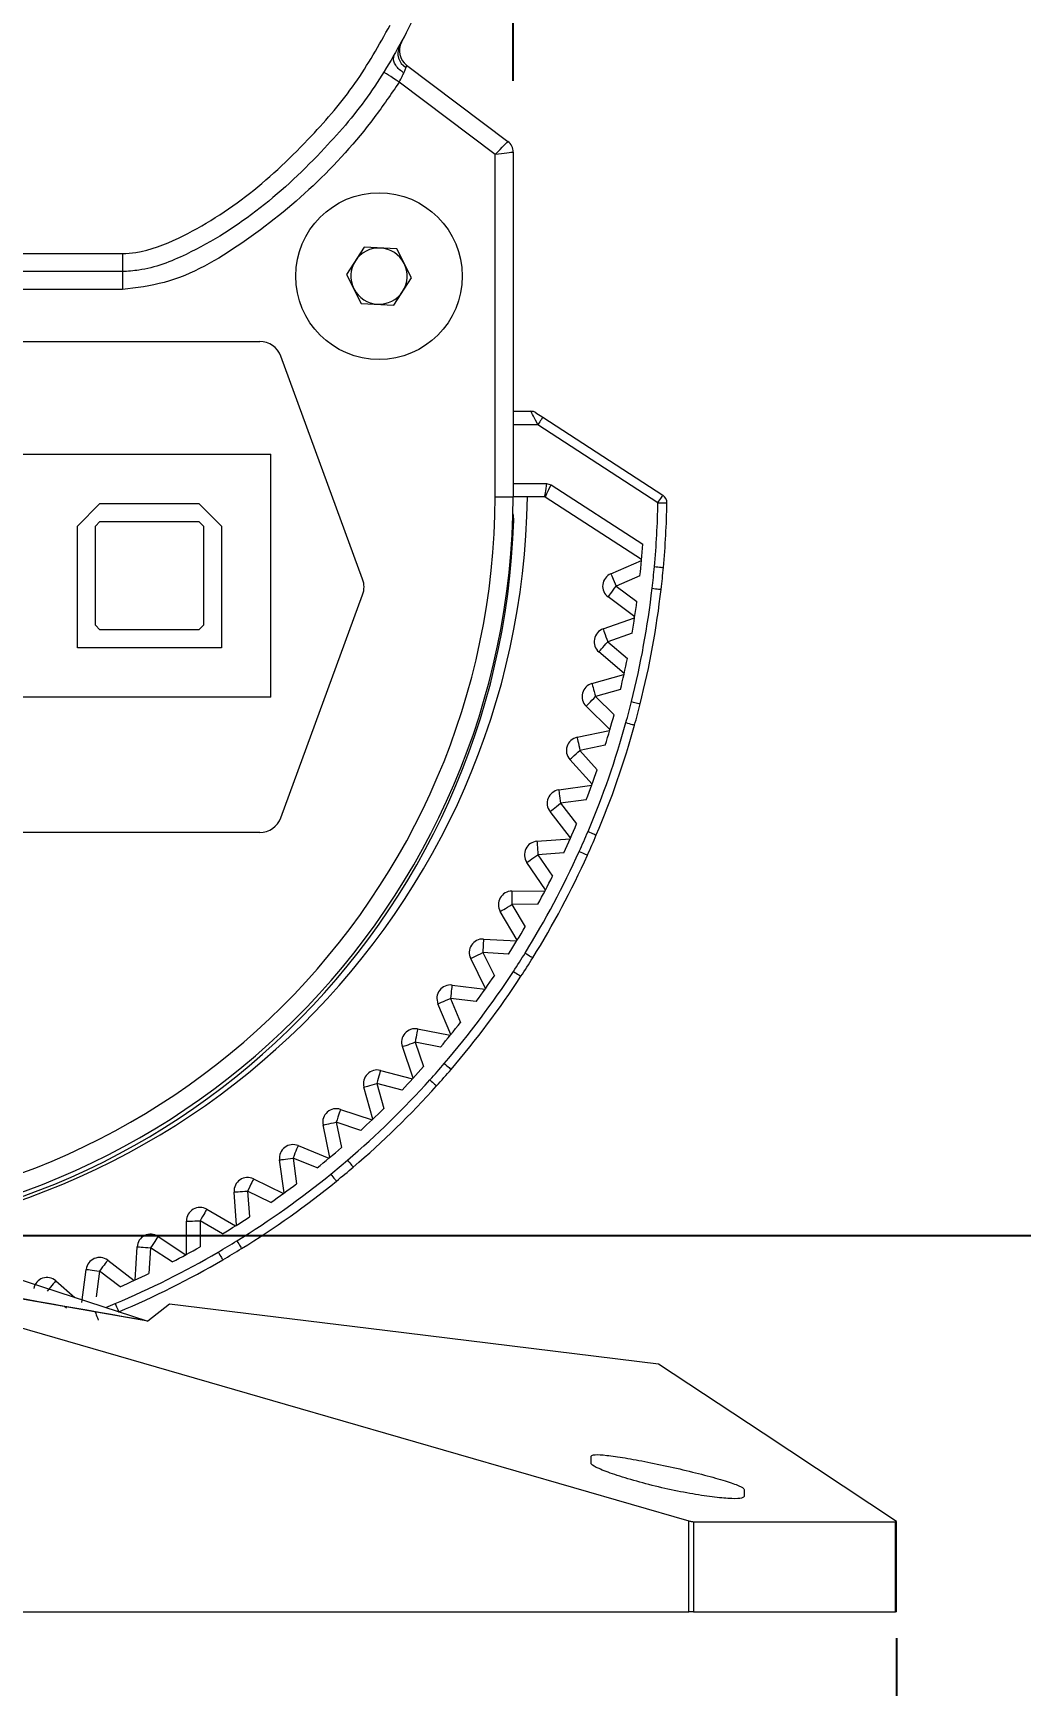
# Model space of a CAD drawing. Header units: inches. Extents: x 0.3 to 62.2, y -4.9 to 14.1.
# Drawn here: x 59.14 to 60.004, y -0.042 to 1.402 of the extents above; entities that cross this region are included whole.
import ezdxf

# ---------------------------------------------------------------- set-up
doc = ezdxf.new("R2010")
doc.units = ezdxf.units.IN
doc.header["$MEASUREMENT"] = 0
doc.layers.get('Defpoints').update_dxf_attribs({"color": 1})
doc.layers.add('Graze 2.0 Int', color=7, linetype='Continuous')
doc.styles.get("Standard").update_dxf_attribs({"font": 'Arial.ttf'})
doc.dimstyles.new('.1 DIM', dxfattribs={"dimscale": 0, "dimtxt": 0.3, "dimasz": 0.3, "dimexe": 0.18, "dimexo": 0.0625, "dimgap": 0.09, "dimtad": 0, "dimtih": 1, "dimtoh": 1, "dimdec": 5, "dimzin": 0, "dimdsep": 46, "dimlunit": 4, "dimtxsty": 'Standard', "dimcen": 0.09, "dimadec": 0, "dimazin": 0, "dimtfac": 1, "dimtdec": 5, "dimtofl": 0, "dimtmove": 0, "dimatfit": 3, "dimfxl": 1, "dimtolj": 1, "dimtzin": 0, "dimarcsym": 0})

# ---------------------------------------------------------------- blocks, each defined once
blk = doc.blocks.new('*D9')
at = {"layer": 'Defpoints', "color": 0, "lineweight": -2, "transparency": 16777216}
for p, q in [((61.1372, 2.2338), (61.1372, 2.5338)), ((58.9734, 1.9338), (61.3172, 1.9338)), ((58.9734, 0.3511), (61.3172, 0.3511)), ((61.1372, 0.0511), (61.1372, -0.2489))]:
    blk.add_line(p, q, dxfattribs=at)
at = {"layer": 'Defpoints', "color": 0, "transparency": 16777216}
for p in [(58.9109, 1.9338), (58.9109, 0.3511), (61.1372, 0.3511)]:
    blk.add_point(p, dxfattribs=at)
for points in [[(61.0872, 2.2338), (61.1872, 2.2338), (61.1372, 1.9338)], [(61.0872, 0.0511), (61.1872, 0.0511), (61.1372, 0.3511)]]:
    blk.add_solid(points, dxfattribs=at)
at = {"layer": 'Defpoints', "color": 0, "transparency": 16777216, "char_height": 0.3, "attachment_point": 5}
for s, insert in [('\\A1;1{\\H1x;\\S19/32;}"', (61.1372, 1.5853)), ('\\A1;[40.20 mm]', (61.1372, 0.8615))]:
    blk.add_mtext(s, dxfattribs=dict(at, insert=insert))
blk = doc.blocks.new('*D10')
at = {"layer": 'Defpoints', "color": 0, "lineweight": -2, "transparency": 16777216}
for p, q in [((58.262, 1.3605), (58.262, 3.5037)), ((59.5596, 1.3604), (59.5596, 3.5037)), ((58.262, 3.3237), (57.962, 3.3237)), ((59.2596, 3.3237), (58.562, 3.3237))]:
    blk.add_line(p, q, dxfattribs=at)
at = {"layer": 'Defpoints', "color": 0, "transparency": 16777216}
for p in [(58.262, 3.3237), (58.262, 1.298), (59.5596, 1.2979)]:
    blk.add_point(p, dxfattribs=at)
for points in [[(58.562, 3.3737), (58.562, 3.2737), (58.262, 3.3237)], [(59.2596, 3.3737), (59.2596, 3.2737), (59.5596, 3.3237)]]:
    blk.add_solid(points, dxfattribs=at)
at = {"layer": 'Defpoints', "color": 0, "transparency": 16777216, "char_height": 0.3, "attachment_point": 5}
for s, insert in [('\\A1;1{\\H1x;\\S5/16;}"', (56.8529, 3.7645)), ('\\A1;[32.96 mm]', (56.8529, 3.0428))]:
    blk.add_mtext(s, dxfattribs=dict(at, insert=insert))
blk = doc.blocks.new('*D11')
at = {"layer": 'Defpoints', "color": 0, "lineweight": -2, "transparency": 16777216}
for p, q in [((57.9269, -0.0007), (57.9269, -1.8093)), ((59.8949, -0.0007), (59.8949, -1.8093)), ((57.9269, -1.6293), (57.6269, -1.6293)), ((59.5949, -1.6293), (58.2269, -1.6293))]:
    blk.add_line(p, q, dxfattribs=at)
at = {"layer": 'Defpoints', "color": 0, "transparency": 16777216}
for p in [(57.9269, 0.0618), (59.8949, 0.0618), (57.9269, -1.6293)]:
    blk.add_point(p, dxfattribs=at)
for points in [[(58.2269, -1.5793), (58.2269, -1.6793), (57.9269, -1.6293)], [(59.5949, -1.5793), (59.5949, -1.6793), (59.8949, -1.6293)]]:
    blk.add_solid(points, dxfattribs=at)
at = {"layer": 'Defpoints', "color": 0, "transparency": 16777216, "char_height": 0.3, "attachment_point": 5}
for s, insert in [('\\A1;1{\\H1x;\\S31/32;}"', (56.5178, -1.1864)), ('\\A1;[49.99 mm]', (56.5178, -1.9102))]:
    blk.add_mtext(s, dxfattribs=dict(at, insert=insert))

msp = doc.modelspace()

# ---------------------------------------------------------------- linework, layer by layer
at = {"layer": 'Graze 2.0 Int', "color": 7, "linetype": 'Continuous', "lineweight": 15}
for p, q in [((59.461568, 1.392942), (59.462136, 1.394017)), ((59.466594, 1.374105), (59.555135, 1.307384)), ((59.54409, 1.295989), (59.460117, 1.359267)), ((59.54409, 0.996754), (59.54409, 1.295989)), ((59.559838, 1.297952), (59.559838, 0.996754)), ((59.429515, 1.214987), (59.414033, 1.191163)), ((59.457889, 1.213491), (59.429515, 1.214987)), ((59.47078, 1.188171), (59.457889, 1.213491)), ((58.603824, 1.209352), (59.217997, 1.209352)), ((59.217997, 1.209352), (59.217997, 1.193604)), ((59.217997, 1.193604), (58.603824, 1.193604)), ((59.217997, 1.193604), (59.217997, 1.177856)), ((59.414033, 1.191163), (59.426924, 1.165843)), ((59.455298, 1.164347), (59.47078, 1.188171)), ((59.217997, 1.177856), (58.603824, 1.177856)), ((59.426924, 1.165843), (59.455298, 1.164347)), ((58.48371, 1.132581), (59.33811, 1.132581)), ((59.428107, 0.924795), (59.35659, 1.119677)), ((59.559838, 1.071557), (59.575309, 1.071557)), ((59.579597, 1.070287), (59.58566, 1.06635)), ((59.686355, 0.991569), (59.581371, 1.059746)), ((59.58566, 1.06635), (59.690644, 0.998172)), ((58.473902, 1.034155), (59.347918, 1.034155)), ((59.347918, 0.821557), (59.347918, 1.034155)), ((59.588807, 1.008565), (59.592815, 1.007378)), ((59.592815, 1.007378), (59.672967, 0.955326)), ((59.198312, 0.990848), (59.178627, 0.971163)), ((59.198312, 0.990848), (59.284926, 0.990848)), ((59.304611, 0.971163), (59.284926, 0.990848)), ((59.54409, 0.996754), (59.559838, 0.996754)), ((59.587095, 0.996754), (59.559838, 0.996754)), ((59.587819, 0.996539), (59.587095, 0.996754)), ((59.671945, 0.941907), (59.587819, 0.996539)), ((59.178627, 0.864864), (59.178627, 0.971163)), ((59.198312, 0.9751), (59.194375, 0.971163)), ((59.194375, 0.884549), (59.194375, 0.971163)), ((59.198312, 0.9751), (59.284926, 0.9751)), ((59.288863, 0.971163), (59.284926, 0.9751)), ((59.288863, 0.971163), (59.288863, 0.884549)), ((59.304611, 0.971163), (59.304611, 0.864864)), ((59.645141, 0.929571), (59.671871, 0.941038)), ((59.670598, 0.92764), (59.649797, 0.918717)), ((59.35659, 0.71635), (59.428107, 0.911232)), ((59.649797, 0.918717), (59.667925, 0.905164)), ((59.66602, 0.891842), (59.642725, 0.909257)), ((59.194375, 0.884549), (59.198312, 0.880612)), ((59.284926, 0.880612), (59.288863, 0.884549)), ((59.63846, 0.881301), (59.665888, 0.890979)), ((59.284926, 0.880612), (59.198312, 0.880612)), ((59.663734, 0.877694), (59.64239, 0.870163)), ((59.64239, 0.870163), (59.659584, 0.855444)), ((59.304611, 0.864864), (59.178627, 0.864864)), ((59.656804, 0.842276), (59.634709, 0.861191)), ((59.628609, 0.833577), (59.656616, 0.841424)), ((59.65359, 0.82831), (59.631796, 0.822204)), ((59.347918, 0.821557), (58.969965, 0.821557)), ((59.644339, 0.793427), (59.62354, 0.813758)), ((59.631796, 0.822204), (59.647981, 0.806383)), ((59.615632, 0.786607), (59.644095, 0.792589)), ((59.628678, 0.745506), (59.609266, 0.767165)), ((59.64021, 0.779703), (59.618061, 0.775048)), ((59.618061, 0.775048), (59.633167, 0.758194)), ((59.599583, 0.740595), (59.62838, 0.744686)), ((59.623653, 0.732085), (59.601245, 0.728901)), ((59.601245, 0.728901), (59.615207, 0.711087)), ((59.60989, 0.698723), (59.591949, 0.721615)), ((59.33811, 0.703447), (59.107761, 0.703447)), ((59.580535, 0.695742), (59.609538, 0.697925)), ((59.603991, 0.685663), (59.581421, 0.683964)), ((59.581421, 0.683964), (59.594177, 0.665267)), ((59.588057, 0.653281), (59.571665, 0.677307)), ((59.558569, 0.652243), (59.587653, 0.652508)), ((59.581309, 0.640639), (59.558676, 0.640432)), ((59.558676, 0.640432), (59.570171, 0.620935)), ((59.563273, 0.609379), (59.548502, 0.634434)), ((59.533781, 0.610288), (59.562819, 0.608634)), ((59.535647, 0.567207), (59.522561, 0.593182)), ((59.533109, 0.598496), (59.543292, 0.578283)), ((59.555706, 0.597209), (59.533109, 0.598496)), ((59.506279, 0.57006), (59.535145, 0.566494)), ((59.505299, 0.52695), (59.493955, 0.553732)), ((59.504831, 0.558338), (59.513658, 0.537497)), ((59.527293, 0.555563), (59.504831, 0.558338)), ((59.473965, 0.520133), (59.481398, 0.498755)), ((59.496195, 0.515882), (59.473965, 0.520133)), ((59.476183, 0.531734), (59.504751, 0.526271)), ((59.472362, 0.488782), (59.462809, 0.516254)), ((59.443625, 0.495477), (59.47177, 0.488141)), ((59.436978, 0.452871), (59.429258, 0.480913)), ((59.440646, 0.484048), (59.446653, 0.462226)), ((59.462547, 0.478339), (59.440646, 0.484048)), ((59.399302, 0.419372), (59.393449, 0.447862)), ((59.405019, 0.450239), (59.409573, 0.428068)), ((59.426496, 0.443098), (59.405019, 0.450239)), ((59.408745, 0.461447), (59.436345, 0.45227)), ((59.371696, 0.429792), (59.398631, 0.418814)), ((59.359498, 0.388431), (59.355538, 0.417246)), ((59.367239, 0.418854), (59.370321, 0.396431)), ((59.388198, 0.410312), (59.367239, 0.418854)), ((59.33264, 0.40065), (59.358792, 0.387919)), ((59.31774, 0.360184), (59.315689, 0.389197)), ((59.327471, 0.39003), (59.329067, 0.367453)), ((59.347821, 0.380124), (59.327471, 0.39003)), ((59.274209, 0.334753), (59.274077, 0.363838)), ((59.285888, 0.363892), (59.285991, 0.341259)), ((59.30554, 0.352665), (59.285888, 0.363892)), ((59.291747, 0.374148), (59.317001, 0.35972)), ((59.249194, 0.350401), (59.273441, 0.334339)), ((59.240224, 0.27637), (58.910963, 0.333753)), ((59.064454, 0.333375), (59.240224, 0.27637)), ((59.229096, 0.31225), (59.230882, 0.34128)), ((59.242671, 0.340555), (59.241281, 0.317964)), ((59.26154, 0.328055), (59.242671, 0.340555)), ((59.182596, 0.292771), (59.186294, 0.321621)), ((59.198009, 0.320119), (59.195131, 0.297669)), ((59.216012, 0.306402), (59.198009, 0.320119)), ((59.205167, 0.329514), (59.228302, 0.311887)), ((59.159858, 0.311576), (59.176552, 0.29702)), ((59.259161, 0.29118), (59.240224, 0.27637)), ((59.627838, 0.152193), (59.627838, 0.158426)), ((59.761696, 0.129267), (59.761696, 0.12301)), ((59.713465, 0.022344), (59.713465, 0.101756)), ((59.894939, 0.101206), (59.894939, 0.101211)), ((59.894939, 0.022344), (59.894939, 0.101206)), ((59.71729, 0.101085), (59.894049, 0.101085)), ((59.71729, 0.101085), (59.71729, 0.022344)), ((59.894049, 0.022344), (59.894049, 0.101085)), ((58.91091, 0.022344), (59.713465, 0.022344)), ((59.71729, 0.022344), (59.713465, 0.022344)), ((59.71729, 0.022344), (59.894049, 0.022344)), ((59.894939, 0.022344), (59.894049, 0.022344))]:
    msp.add_line(p, q, dxfattribs=at)
at = {"layer": 'Graze 2.0 Int', "color": 8, "linetype": 'Continuous', "lineweight": 15}
for p, q in [((59.581371, 1.059746), (59.559838, 1.059746)), ((59.559838, 1.008565), (59.588807, 1.008565)), ((59.169155, 0.2878), (59.167784, 0.288994))]:
    msp.add_line(p, q, dxfattribs=at)
at = {"layer": 'Graze 2.0 Int', "color": 7, "linetype": 'Continuous', "lineweight": 15, "flags": 128}
for points in [[(59.460117, 1.359267), (59.457532, 1.360928), (59.455047, 1.362525), (59.452756, 1.363996), (59.450748, 1.365286), (59.449101, 1.366345), (59.447876, 1.367131), (59.447122, 1.367616), (59.446868, 1.367779)], [(59.54409, 1.295989), (59.546245, 1.298212), (59.548317, 1.30035), (59.550226, 1.30232), (59.5519, 1.304047), (59.553274, 1.305464), (59.554294, 1.306517), (59.554923, 1.307166), (59.555135, 1.307384)], [(59.559838, 1.297952), (59.559599, 1.297922), (59.558888, 1.297833), (59.557728, 1.297689), (59.556154, 1.297493), (59.554213, 1.297251), (59.551964, 1.29697), (59.549476, 1.29666), (59.546825, 1.29633), (59.54409, 1.295989)], [(59.581371, 1.059746), (59.580319, 1.061797), (59.579298, 1.063786), (59.57834, 1.065652), (59.577474, 1.067338), (59.576727, 1.068794), (59.576121, 1.069975), (59.575674, 1.070845), (59.575401, 1.071378), (59.575309, 1.071557)], [(59.58566, 1.06635), (59.585577, 1.066223), (59.585333, 1.065847), (59.584937, 1.065237), (59.584404, 1.064416), (59.583754, 1.063415), (59.583012, 1.062273), (59.582208, 1.061034), (59.581371, 1.059746)], [(59.588807, 1.008565), (59.588473, 1.006261), (59.588152, 1.004045), (59.587856, 1.002003), (59.587596, 1.000213), (59.587383, 0.998744), (59.587225, 0.997653), (59.587128, 0.996981), (59.587095, 0.996754)], [(59.587819, 0.996539), (59.587915, 0.996748), (59.588199, 0.997364), (59.588661, 0.998366), (59.589282, 0.999714), (59.590039, 1.001356), (59.590903, 1.00323), (59.59184, 1.005263), (59.592815, 1.007378)], [(59.686355, 0.991569), (59.687192, 0.992857), (59.687996, 0.994096), (59.688738, 0.995237), (59.689388, 0.996238), (59.689921, 0.997059), (59.690317, 0.99767), (59.690561, 0.998045), (59.690644, 0.998172)], [(59.686355, 0.991569), (59.687891, 0.991539), (59.689368, 0.99151), (59.690729, 0.991484), (59.691922, 0.991461), (59.692901, 0.991442), (59.693629, 0.991428), (59.694077, 0.991419), (59.694228, 0.991416)], [(59.560199, 0.976454), (59.559929, 0.98038), (59.559595, 0.981949)], [(59.645141, 0.929571), (59.645231, 0.929363), (59.645495, 0.928745), (59.645926, 0.927742), (59.646505, 0.926392), (59.64721, 0.924747), (59.648015, 0.922871), (59.648889, 0.920835), (59.649797, 0.918717)], [(59.683258, 0.93575), (59.684788, 0.93561), (59.686259, 0.935475), (59.687615, 0.935351), (59.688803, 0.935242), (59.689778, 0.935152), (59.690503, 0.935086), (59.690949, 0.935045), (59.691099, 0.935031)], [(59.642725, 0.909257), (59.642861, 0.909439), (59.643263, 0.909977), (59.643917, 0.910852), (59.644796, 0.912028), (59.645868, 0.913461), (59.647091, 0.915097), (59.648417, 0.916871), (59.649797, 0.918717)], [(59.681288, 0.916821), (59.682813, 0.916643), (59.68428, 0.916472), (59.685633, 0.916314), (59.686818, 0.916176), (59.68779, 0.916063), (59.688513, 0.915979), (59.688958, 0.915927), (59.689109, 0.915909)], [(59.63846, 0.881301), (59.638536, 0.881087), (59.638759, 0.880453), (59.639122, 0.879424), (59.639611, 0.878039), (59.640207, 0.876351), (59.640886, 0.874426), (59.641623, 0.872336), (59.64239, 0.870163)], [(59.634709, 0.861191), (59.634857, 0.861363), (59.635294, 0.861874), (59.636004, 0.862703), (59.636959, 0.863819), (59.638123, 0.865178), (59.639451, 0.86673), (59.640892, 0.868413), (59.64239, 0.870163)], [(59.628609, 0.833577), (59.628671, 0.833359), (59.628852, 0.832711), (59.629146, 0.83166), (59.629543, 0.830246), (59.630026, 0.828523), (59.630576, 0.826556), (59.631174, 0.824423), (59.631796, 0.822204)], [(59.62354, 0.813758), (59.623698, 0.81392), (59.624168, 0.814401), (59.624931, 0.815181), (59.625958, 0.816232), (59.627209, 0.817512), (59.628636, 0.818972), (59.630185, 0.820556), (59.631796, 0.822204)], [(59.663171, 0.817799), (59.664661, 0.817425), (59.666094, 0.817065), (59.667414, 0.816734), (59.668571, 0.816443), (59.669521, 0.816205), (59.670227, 0.816028), (59.670661, 0.815919), (59.670808, 0.815882)], [(59.658312, 0.799399), (59.659793, 0.798989), (59.661216, 0.798594), (59.662528, 0.79823), (59.663678, 0.797911), (59.664621, 0.79765), (59.665323, 0.797455), (59.665754, 0.797336), (59.6659, 0.797295)], [(59.615632, 0.786607), (59.615678, 0.786385), (59.615816, 0.785727), (59.616041, 0.784659), (59.616343, 0.783221), (59.616711, 0.78147), (59.617131, 0.779471), (59.617587, 0.777303), (59.618061, 0.775048)], [(59.609266, 0.767165), (59.609435, 0.767316), (59.609935, 0.767765), (59.610748, 0.768494), (59.611842, 0.769474), (59.613175, 0.770668), (59.614695, 0.772031), (59.616345, 0.77351), (59.618061, 0.775048)], [(59.599583, 0.740595), (59.599615, 0.74037), (59.59971, 0.739705), (59.599863, 0.738624), (59.60007, 0.73717), (59.600322, 0.735398), (59.600609, 0.733376), (59.600921, 0.731182), (59.601245, 0.728901)], [(59.591949, 0.721615), (59.592127, 0.721755), (59.592656, 0.72217), (59.593515, 0.722843), (59.594672, 0.723749), (59.59608, 0.724853), (59.597687, 0.726113), (59.599431, 0.72748), (59.601245, 0.728901)], [(59.580535, 0.695742), (59.580552, 0.695515), (59.580602, 0.694845), (59.580684, 0.693757), (59.580794, 0.692292), (59.580929, 0.690507), (59.581082, 0.688471), (59.581248, 0.686262), (59.581421, 0.683964)], [(59.625178, 0.704335), (59.626593, 0.703737), (59.627953, 0.703161), (59.629207, 0.702631), (59.630306, 0.702166), (59.631208, 0.701784), (59.631878, 0.7015), (59.632291, 0.701326), (59.63243, 0.701267)], [(59.571665, 0.677307), (59.571852, 0.677435), (59.572407, 0.677814), (59.573309, 0.678429), (59.574522, 0.679257), (59.576001, 0.680266), (59.577688, 0.681417), (59.579518, 0.682665), (59.581421, 0.683964)], [(59.617547, 0.686901), (59.618946, 0.686267), (59.620292, 0.685659), (59.621533, 0.685097), (59.62262, 0.684606), (59.623512, 0.684202), (59.624175, 0.683902), (59.624583, 0.683717), (59.624721, 0.683655)], [(59.558569, 0.652243), (59.558571, 0.652016), (59.558577, 0.651344), (59.558587, 0.650253), (59.5586, 0.648784), (59.558616, 0.646994), (59.558635, 0.644952), (59.558655, 0.642737), (59.558676, 0.640432)], [(59.548502, 0.634434), (59.548697, 0.634549), (59.549276, 0.634891), (59.550216, 0.635445), (59.551482, 0.636191), (59.553024, 0.6371), (59.554783, 0.638137), (59.556691, 0.639262), (59.558676, 0.640432)], [(59.533781, 0.610288), (59.533768, 0.610062), (59.53373, 0.609391), (59.533667, 0.608301), (59.533584, 0.606835), (59.533482, 0.605048), (59.533366, 0.603009), (59.53324, 0.600797), (59.533109, 0.598496)], [(59.522561, 0.593182), (59.522763, 0.593284), (59.523364, 0.593587), (59.524338, 0.594078), (59.52565, 0.594739), (59.527249, 0.595544), (59.529072, 0.596463), (59.531051, 0.59746), (59.533109, 0.598496)], [(59.570185, 0.598066), (59.571491, 0.597257), (59.572747, 0.596479), (59.573904, 0.595761), (59.574918, 0.595133), (59.57575, 0.594617), (59.576369, 0.594234), (59.57675, 0.593998), (59.576878, 0.593918)], [(59.559963, 0.582013), (59.561249, 0.581172), (59.562485, 0.580363), (59.563624, 0.579618), (59.564622, 0.578965), (59.565442, 0.578429), (59.566051, 0.57803), (59.566426, 0.577785), (59.566552, 0.577702)], [(59.506279, 0.57006), (59.506251, 0.569835), (59.506169, 0.569168), (59.506035, 0.568085), (59.505855, 0.566627), (59.505635, 0.564851), (59.505385, 0.562824), (59.505113, 0.560625), (59.504831, 0.558338)], [(59.493955, 0.553732), (59.494164, 0.55382), (59.494783, 0.554082), (59.495788, 0.554508), (59.49714, 0.555081), (59.498788, 0.555779), (59.500669, 0.556575), (59.502709, 0.55744), (59.504831, 0.558338)], [(59.462809, 0.516254), (59.463023, 0.516329), (59.463658, 0.516549), (59.464689, 0.516908), (59.466076, 0.51739), (59.467767, 0.517978), (59.469696, 0.518649), (59.471788, 0.519377), (59.473965, 0.520133)], [(59.476183, 0.531734), (59.476141, 0.531511), (59.476014, 0.530851), (59.475809, 0.529779), (59.475533, 0.528336), (59.475197, 0.526578), (59.474814, 0.524573), (59.474398, 0.522397), (59.473965, 0.520133)], [(59.443625, 0.495477), (59.443567, 0.495257), (59.443398, 0.494607), (59.443123, 0.493551), (59.442752, 0.492129), (59.442301, 0.490397), (59.441786, 0.488422), (59.441227, 0.486277), (59.440646, 0.484048)], [(59.499505, 0.501525), (59.50067, 0.500524), (59.501791, 0.499562), (59.502824, 0.498676), (59.50373, 0.497899), (59.504473, 0.497261), (59.505025, 0.496787), (59.505365, 0.496496), (59.50548, 0.496397)], [(59.429258, 0.480913), (59.429477, 0.480973), (59.430125, 0.481152), (59.431177, 0.481441), (59.432594, 0.481831), (59.434319, 0.482306), (59.436288, 0.482848), (59.438424, 0.483436), (59.440646, 0.484048)], [(59.486935, 0.487235), (59.488075, 0.486206), (59.489173, 0.485217), (59.490184, 0.484305), (59.49107, 0.483506), (59.491797, 0.48285), (59.492337, 0.482363), (59.49267, 0.482063), (59.492783, 0.481962)], [(59.393449, 0.447862), (59.393671, 0.447908), (59.39433, 0.448043), (59.395399, 0.448263), (59.396838, 0.448558), (59.398591, 0.448919), (59.400591, 0.449329), (59.402761, 0.449775), (59.405019, 0.450239)], [(59.408745, 0.461447), (59.408673, 0.461231), (59.408461, 0.460594), (59.408117, 0.459558), (59.407654, 0.458164), (59.407089, 0.456466), (59.406445, 0.454528), (59.405746, 0.452425), (59.405019, 0.450239)], [(59.371696, 0.429792), (59.371611, 0.429581), (59.371357, 0.428959), (59.370945, 0.427948), (59.370391, 0.426588), (59.369715, 0.424931), (59.368945, 0.42304), (59.368108, 0.420988), (59.367239, 0.418854)], [(59.355538, 0.417246), (59.355763, 0.417277), (59.356428, 0.417368), (59.35751, 0.417517), (59.358965, 0.417717), (59.360738, 0.417961), (59.362761, 0.418239), (59.364956, 0.41854), (59.367239, 0.418854)], [(59.400193, 0.404813), (59.401162, 0.403621), (59.402094, 0.402475), (59.402952, 0.401419), (59.403705, 0.400493), (59.404323, 0.399733), (59.404782, 0.399168), (59.405065, 0.398821), (59.40516, 0.398703)], [(59.414811, 0.416999), (59.415809, 0.415832), (59.416769, 0.414709), (59.417653, 0.413674), (59.418429, 0.412767), (59.419065, 0.412022), (59.419538, 0.411469), (59.419829, 0.411129), (59.419927, 0.411014)], [(59.33264, 0.40065), (59.332541, 0.400446), (59.332247, 0.399841), (59.331769, 0.39886), (59.331126, 0.397539), (59.330343, 0.39593), (59.329449, 0.394094), (59.328479, 0.392102), (59.327471, 0.39003)], [(59.315689, 0.389197), (59.315915, 0.389213), (59.316586, 0.389261), (59.317675, 0.389338), (59.31914, 0.389441), (59.320925, 0.389567), (59.322962, 0.389711), (59.325172, 0.389868), (59.327471, 0.39003)], [(59.274077, 0.363838), (59.274304, 0.36384), (59.274976, 0.363843), (59.276067, 0.363848), (59.277536, 0.363854), (59.279326, 0.363862), (59.281368, 0.363872), (59.283583, 0.363882), (59.285888, 0.363892)], [(59.291747, 0.374148), (59.291634, 0.373951), (59.291301, 0.373367), (59.290759, 0.372419), (59.290031, 0.371144), (59.289143, 0.36959), (59.28813, 0.367817), (59.287031, 0.365893), (59.285888, 0.363892)], [(59.249194, 0.350401), (59.249068, 0.350212), (59.248697, 0.349652), (59.248094, 0.348742), (59.247283, 0.347517), (59.246295, 0.346025), (59.245167, 0.344323), (59.243943, 0.342476), (59.242671, 0.340555)], [(58.910911, 0.333761), (59.360341, 0.203839), (59.713465, 0.101756)], [(59.230882, 0.34128), (59.231109, 0.341266), (59.23178, 0.341225), (59.232869, 0.341158), (59.234335, 0.341068), (59.236121, 0.340958), (59.23816, 0.340832), (59.240371, 0.340696), (59.242671, 0.340555)], [(59.301811, 0.336718), (59.302585, 0.335391), (59.30333, 0.334115), (59.304016, 0.332939), (59.304617, 0.331909), (59.305111, 0.331063), (59.305477, 0.330435), (59.305703, 0.330048), (59.305779, 0.329917)], [(59.318129, 0.346511), (59.318936, 0.345203), (59.319712, 0.343946), (59.320426, 0.342787), (59.321053, 0.341772), (59.321567, 0.340939), (59.321949, 0.340319), (59.322184, 0.339938), (59.322264, 0.339809)], [(59.186294, 0.321621), (59.186519, 0.321592), (59.187185, 0.321506), (59.188268, 0.321368), (59.189725, 0.321181), (59.1915, 0.320953), (59.193526, 0.320694), (59.195723, 0.320412), (59.198009, 0.320119)], [(59.205167, 0.329514), (59.205029, 0.329333), (59.204622, 0.328799), (59.20396, 0.327931), (59.20307, 0.326762), (59.201986, 0.325339), (59.200748, 0.323714), (59.199405, 0.321952), (59.198009, 0.320119)], [(59.159858, 0.311576), (59.159709, 0.311405), (59.159267, 0.310899), (59.15855, 0.310076), (59.157584, 0.308969), (59.156408, 0.30762), (59.155066, 0.306081), (59.15361, 0.304411), (59.152096, 0.302674)], [(59.211751, 0.291729), (59.212347, 0.290313), (59.21292, 0.288952), (59.213448, 0.287697), (59.213911, 0.286597), (59.214291, 0.285694), (59.214573, 0.285024), (59.214747, 0.284611), (59.214805, 0.284471)], [(59.686893, 0.23888), (59.447363, 0.268168), (59.259161, 0.29118)], [(59.894893, 0.101262), (59.778413, 0.178328), (59.686893, 0.23888)]]:
    msp.add_lwpolyline(points, dxfattribs=at)
at = {"layer": 'Graze 2.0 Int', "color": 8, "linetype": 'Continuous', "lineweight": 15, "flags": 128}
msp.add_lwpolyline([(59.194187, 0.284393), (59.194682, 0.283133), (59.195221, 0.281758), (59.195718, 0.28049), (59.196154, 0.279379), (59.196511, 0.278468), (59.196777, 0.27779), (59.196941, 0.277373), (59.196996, 0.277232)], dxfattribs=at)
at = {"layer": 'Graze 2.0 Int', "color": 7, "linetype": 'Continuous', "lineweight": 15}
msp.add_circle((59.442406, 1.189667), 0.072835, dxfattribs=at)
for centre, radius, start, end in [((59.079094, 1.595629), 0.432861, 332.240192, 334.966773), ((59.473355, 1.384381), 0.014459, 155.493992, 238.759367), ((59.476072, 1.386682), 0.015748, 152.239799, 233), ((59.548027, 1.297952), 0.011811, 0, 53), ((59.442406, 1.189667), 0.024606, 86.982067, 146.982067), ((59.442406, 1.189667), 0.024606, 26.982067, 86.982067), ((59.442406, 1.189667), 0.024606, 146.982067, 206.982067), ((59.442406, 1.189667), 0.024606, 326.982067, 26.982067), ((59.442406, 1.189667), 0.024606, 206.982067, 266.982067), ((59.442406, 1.189667), 0.024606, 266.982067, 326.982067), ((59.33811, 1.112896), 0.019685, 20.151747, 90), ((59.575309, 1.063683), 0.007874, 57, 90), ((58.91091, 1.000021), 0.633188, 180.28842, 359.704407), ((59.686355, 0.991569), 0.007874, 358.889774, 57), ((58.91091, 1.006596), 0.661417, 180.852647, 359.147353), ((58.91091, 1.000021), 0.648936, 180.28842, 359.71158), ((58.91091, 1.006596), 0.775591, 354.759029, 358.889774), ((58.91091, 1.006596), 0.783465, 354.759029, 358.889774), ((58.91091, 0.996754), 0.649606, 181.790785, 358.209215), ((58.91091, 1.006596), 0.76378, 354.066362, 356.15103), ((59.409627, 0.918014), 0.019685, 339.848253, 20.151747), ((59.649797, 0.918717), 0.011811, 113.217391, 233.217391), ((58.91091, 1.006596), 0.775591, 353.35303, 354.759029), ((58.91091, 1.006596), 0.783465, 353.35303, 354.759029), ((58.91091, 1.006596), 0.775591, 345.911265, 353.35303), ((58.91091, 1.006596), 0.783465, 345.911265, 353.35303), ((58.91091, 1.006596), 0.76378, 350.283753, 352.368421), ((59.64239, 0.870163), 0.011811, 109.434783, 229.434783), ((58.91091, 1.006596), 0.76378, 346.501144, 348.585812), ((59.631796, 0.822204), 0.011811, 105.652174, 225.652174), ((58.91091, 1.006596), 0.775591, 344.50537, 345.911265), ((58.91091, 1.006596), 0.783465, 344.50537, 345.911265), ((58.91091, 1.006596), 0.775591, 337.063097, 344.50537), ((58.91091, 1.006596), 0.783465, 337.063097, 344.50537), ((58.91091, 1.006596), 0.76378, 342.718535, 344.803204), ((59.618061, 0.775048), 0.011811, 101.869565, 221.869565), ((58.91091, 1.006596), 0.76378, 338.935927, 341.020595), ((59.601245, 0.728901), 0.011811, 98.086957, 218.086957), ((59.33811, 0.723132), 0.019685, 270, 339.848253), ((58.91091, 1.006596), 0.76378, 335.153318, 337.237986), ((59.581421, 0.683964), 0.011811, 94.304348, 214.304348), ((58.91091, 1.006596), 0.775591, 335.657102, 337.063097), ((58.91091, 1.006596), 0.783465, 335.657102, 337.063097), ((58.91091, 1.006596), 0.775591, 328.214886, 335.657102), ((58.91091, 1.006596), 0.783465, 328.214886, 335.657102), ((58.91091, 1.006596), 0.76378, 331.370709, 333.455378), ((59.558676, 0.640432), 0.011811, 90.521739, 210.521739), ((59.533109, 0.598496), 0.011811, 86.73913, 206.73913), ((58.91091, 1.006596), 0.76378, 327.588101, 329.672769), ((58.91091, 1.006596), 0.775591, 326.808935, 328.214886), ((58.91091, 1.006596), 0.783465, 326.808935, 328.214886), ((58.91091, 1.006596), 0.775591, 319.36717, 326.808935), ((58.91091, 1.006596), 0.76378, 323.805492, 325.89016), ((59.504831, 0.558338), 0.011811, 82.956522, 202.956522), ((58.91091, 1.006596), 0.783465, 319.36717, 326.808935), ((58.91091, 1.006596), 0.76378, 320.022883, 322.107552), ((59.473965, 0.520133), 0.011811, 79.173913, 199.173913), ((59.440646, 0.484048), 0.011811, 75.391304, 195.391304), ((58.91091, 1.006596), 0.76378, 316.240275, 318.324943), ((58.91091, 1.006596), 0.775591, 317.961174, 319.36717), ((58.91091, 1.006596), 0.783465, 317.961174, 319.36717), ((58.91091, 1.006596), 0.775591, 310.518959, 317.961174), ((58.91091, 1.006596), 0.783465, 310.518959, 317.961174), ((59.405019, 0.450239), 0.011811, 71.608696, 191.608696), ((58.91091, 1.006596), 0.76378, 312.457666, 314.542334), ((59.367239, 0.418854), 0.011811, 67.826087, 187.826087), ((58.91091, 1.006596), 0.76378, 308.675057, 310.759725), ((58.91091, 1.006596), 0.775591, 301.671204, 309.112969), ((58.91091, 1.006596), 0.775591, 309.112969, 310.518959), ((58.91091, 1.006596), 0.783465, 309.112969, 310.518959), ((59.327471, 0.39003), 0.011811, 64.043478, 184.043478), ((58.91091, 1.006596), 0.783465, 301.671204, 309.112969), ((58.91091, 1.006596), 0.76378, 304.892448, 306.977117), ((59.285888, 0.363892), 0.011811, 60.26087, 180.26087), ((58.91091, 1.006596), 0.76378, 301.10984, 303.194508), ((59.242671, 0.340555), 0.011811, 56.478261, 176.478261), ((58.91091, 1.006596), 0.775591, 292.823031, 300.265247), ((58.91091, 1.006596), 0.76378, 297.327231, 299.411899), ((58.91091, 1.006596), 0.775591, 300.265247, 301.671204), ((58.91091, 1.006596), 0.783465, 300.265247, 301.671204), ((59.198009, 0.320119), 0.011811, 52.695652, 172.695652), ((58.91091, 1.006596), 0.783465, 292.823031, 300.265247), ((58.91091, 1.006596), 0.76378, 293.544622, 295.629291), ((59.152096, 0.302674), 0.011811, 48.913043, 168.913043)]:
    msp.add_arc(centre, radius, start, end, dxfattribs=at)
at = {"layer": 'Graze 2.0 Int', "color": 8, "linetype": 'Continuous', "lineweight": 15}
msp.add_arc((58.91091, 1.006596), 0.775591, 292.154689, 292.823031, dxfattribs=at)
at = {"layer": 'Graze 2.0 Int', "color": 7, "linetype": 'Continuous', "lineweight": 15}
for points, knots in [([(59.217997, 1.209352), (59.221933, 1.209615), (59.238948, 1.210753), (59.278211, 1.226538), (59.330778, 1.260207), (59.380821, 1.308074), (59.423007, 1.356938), (59.442418, 1.391639), (59.452111, 1.408968)], [0, 0, 0, 0, 0.03719593, 0.16081317, 0.39243123, 0.62516378, 0.8128129, 1, 1, 1, 1]), ([(59.46628, 1.402095), (59.456212, 1.384073), (59.436051, 1.347985), (59.392234, 1.297115), (59.340096, 1.247414), (59.284609, 1.211913), (59.242138, 1.195148), (59.222817, 1.193912), (59.217997, 1.193604)], [0, 0, 0, 0, 0.18440603, 0.36925009, 0.59867002, 0.82703402, 0.95685391, 1, 1, 1, 1]), ([(59.464065, 1.367389), (59.46368, 1.367637), (59.463029, 1.368058), (59.460999, 1.369532), (59.458246, 1.372059), (59.455767, 1.375784), (59.454708, 1.379425), (59.455383, 1.381323), (59.45572, 1.382271)], [0, 0, 0, 0, 0.05858439, 0.09930761, 0.32448135, 0.54965579, 0.77482736, 1, 1, 1, 1]), ([(59.455731, 1.382291), (59.455731, 1.38229), (59.45573, 1.382289), (59.455723, 1.382276), (59.45572, 1.382271)], [0, 0, 0, 0, 0.56925334, 1, 1, 1, 1]), ([(59.466594, 1.374105), (59.466543, 1.373951), (59.466462, 1.373709), (59.466018, 1.37247), (59.465856, 1.372019)], [0, 0, 0, 0, 0.63623086, 1, 1, 1, 1]), ([(59.460117, 1.359267), (59.452989, 1.348851), (59.430775, 1.316388), (59.386091, 1.267094), (59.324895, 1.217999), (59.267966, 1.184246), (59.230352, 1.179436), (59.217997, 1.177856)], [0, 0, 0, 0, 0.12167348, 0.3792149, 0.63651969, 0.88060884, 1, 1, 1, 1]), ([(59.460117, 1.359267), (59.460959, 1.360875), (59.462452, 1.363724), (59.463575, 1.366277), (59.464065, 1.367389)], [0, 0, 0, 0, 0.5645841, 1, 1, 1, 1]), ([(59.465856, 1.372019), (59.465485, 1.371011), (59.46499, 1.369669), (59.464249, 1.367843), (59.464065, 1.367389)], [0, 0, 0, 0, 0.7509464, 1, 1, 1, 1]), ([(59.240224, 0.27637), (59.183388, 0.286441), (59.069584, 0.306608), (58.963878, 0.324697), (58.910963, 0.333753)], [0, 0, 0, 0, 0.49941593, 1, 1, 1, 1]), ([(59.627838, 0.158426), (59.628533, 0.15896), (59.629922, 0.160028), (59.640847, 0.159325), (59.656999, 0.157023), (59.677409, 0.153259), (59.699989, 0.148463), (59.722384, 0.143134), (59.74187, 0.137877), (59.755775, 0.133317), (59.76123, 0.130588), (59.761602, 0.129534), (59.761696, 0.129267)], [0, 0, 0, 0, 0.10302437, 0.20606494, 0.30897251, 0.41355311, 0.52092612, 0.63097778, 0.74245238, 0.85356726, 0.96286948, 1, 1, 1, 1]), ([(59.761696, 0.12301), (59.760988, 0.122375), (59.759573, 0.121104), (59.748451, 0.121126), (59.732082, 0.122743), (59.711632, 0.12603), (59.689255, 0.130723), (59.667096, 0.136384), (59.647676, 0.142321), (59.633715, 0.14764), (59.628286, 0.150774), (59.627926, 0.151914), (59.627838, 0.152193)], [0, 0, 0, 0, 0.1039542, 0.20794338, 0.31122639, 0.41487229, 0.52059517, 0.62957097, 0.74139218, 0.85385192, 0.96417499, 1, 1, 1, 1]), ([(59.713465, 0.101756), (59.713907, 0.101637), (59.714791, 0.1014), (59.716089, 0.101166), (59.716891, 0.101089), (59.717233, 0.101085), (59.71729, 0.101085)], [0, 0, 0, 0, 0.31655419, 0.63354267, 0.93915973, 1, 1, 1, 1]), ([(59.894049, 0.101085), (59.894293, 0.10109), (59.894782, 0.101102), (59.894981, 0.101177), (59.894915, 0.10124), (59.894893, 0.101262)], [0, 0, 0, 0, 0.3983351, 0.79663772, 1, 1, 1, 1])]:
    msp.add_open_spline(points, degree=3, knots=knots, dxfattribs=at)

# ---------------------------------------------------------------- dimensions: what is measured, and where the dimension line sits
at = {"layer": 'Defpoints'}
for base, p1, p2, angle, picture, middle in [((58.262029, 3.323713), (59.559599, 1.297922), (58.261982, 1.297952), 179.998671, '*D10', (56.852912, 3.32372)), ((61.137172, 0.351085), (58.91091, 1.933762), (58.91091, 0.351085), 270, '*D9', (61.137172, 1.142423))]:
    dim = msp.add_linear_dim(base=base, p1=p1, p2=p2, angle=angle, dimstyle='.1 DIM', override={"dimscale": 1, "dimpost": '\\X'}, dxfattribs=at)
    dim.commit()
    dim.dimension.update_dxf_attribs({"geometry": picture, "text_midpoint": middle, "dimtype": 161})
dim = msp.add_linear_dim(base=(57.926881, -1.629265), p1=(59.894939, 0.061775), p2=(57.926881, 0.061775), dimstyle='.1 DIM', override={"dimscale": 1, "dimpost": '\\X'}, dxfattribs=at)
dim.commit()
dim.dimension.update_dxf_attribs({"geometry": '*D11', "text_midpoint": (56.517782, -1.629265), "dimtype": 160})

doc.saveas('drawing.dxf')
